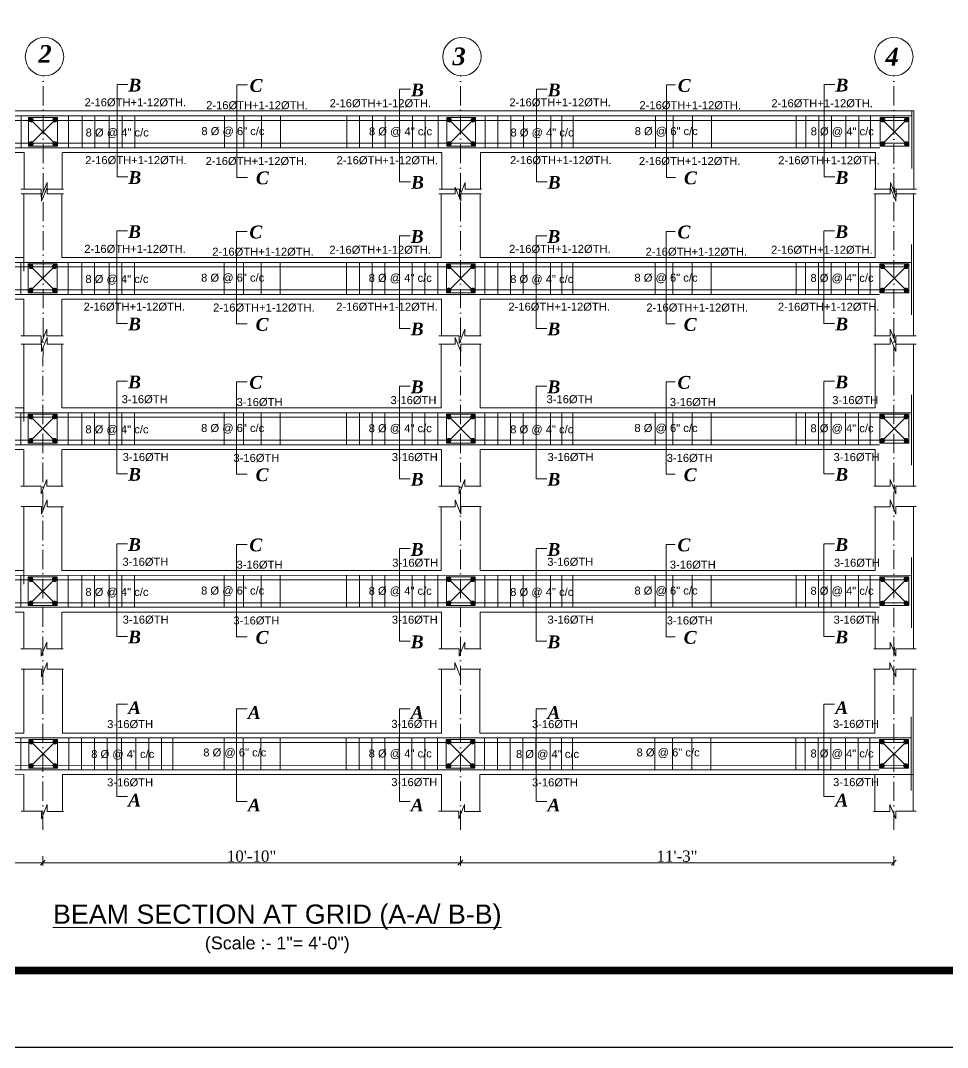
# Model space of a CAD drawing. Header units: inches. Extents: x -4737 to 13205, y 2479 to 13285.
# Drawn here: x 6635 to 7214, y 9074 to 9715 of the extents above; entities that cross this region are included whole.
import ezdxf

# ---------------------------------------------------------------- set-up
doc = ezdxf.new("R2010")
doc.units = ezdxf.units.IN
doc.header["$MEASUREMENT"] = 0
doc.linetypes.add('ACAD_ISO10W100', pattern=[18, 12, -3, 0, -3])
doc.linetypes.add('DASHEDX2', pattern=[1.5, 1, -0.5])
for name, color, linetype, lineweight in [('A-Gridtag', 2, 'Continuous', 13), ('CL', 30, 'ACAD_ISO10W100', 13), ('dim', 172, 'Continuous', 9), ('dimen', 72, 'Continuous', 9), ('REINFORECMENT', 240, 'Continuous', 18), ('SLAB LINE', 47, 'Continuous', 18), ('STIRRUP LINE', 54, 'Continuous', 18), ('Text', 7, 'Continuous', 13), ('TEXT REAL', 93, 'Continuous', 18), ('TEXTT', 7, 'Continuous', 25)]:
    doc.layers.add(name, color=color, linetype=linetype, lineweight=lineweight)
doc.styles.add('kriss', font='arial.ttf', dxfattribs={"height": 7})
doc.styles.add('samar', font='times.ttf')
doc.styles.add('sb', font='timesbi.ttf', dxfattribs={"oblique": 3, "height": 8})
doc.styles.get("Standard").update_dxf_attribs({"font": 'arial.ttf'})
doc.dimstyles.new('Attic 1-48in96', dxfattribs={"dimtxt": 7, "dimasz": 3, "dimexe": 2, "dimexo": 1, "dimgap": 0.5, "dimtad": 1, "dimdec": 0, "dimlfac": 0.5, "dimzin": 3, "dimdsep": 46, "dimlunit": 4, "dimtxsty": 'samar', "dimblk": 'OBLIQUE', "dimcen": 0.09, "dimclrd": 1, "dimclre": 1, "dimadec": 0, "dimazin": 0, "dimtfac": 1, "dimtdec": 0, "dimtix": 1, "dimtmove": 1, "dimatfit": 2, "dimldrblk": 'Arrow 1', "dimfxl": 4, "dimfxlon": 1, "dimtolj": 1, "dimtzin": 0, "dimlwd": 13, "dimlwe": 13, "dimarcsym": 0})

# ---------------------------------------------------------------- blocks, each defined once
blk = doc.blocks.new('_OBLIQUE')
at = {"color": 0, "linetype": 'ByBlock'}
blk.add_line((-0.5, -0.5), (0.5, 0.5), dxfattribs=at)
blk = doc.blocks.new('*D553')
at = {"layer": 'Defpoints', "color": 0, "transparency": 16777216}
for p in [(6390.29, 9209.93), (6648.79, 9209.71), (6648.79, 9189.19)]:
    blk.add_point(p, dxfattribs=at)
at = {"layer": 'dimen', "color": 1, "lineweight": 13, "transparency": 16777216}
for p, q in [((6390.29, 9193.19), (6390.29, 9187.19)), ((6648.79, 9193.19), (6648.79, 9187.19)), ((6390.29, 9189.19), (6648.79, 9189.19))]:
    blk.add_line(p, q, dxfattribs=at)
at = {"layer": 'dimen', "color": 1, "lineweight": 13, "transparency": 16777216, "xscale": 3, "yscale": 3, "zscale": 3, "rotation": 180}
blk.add_blockref('_OBLIQUE', (6390.29, 9189.19), dxfattribs=at)
at = {"layer": 'dimen', "color": 1, "lineweight": 13, "transparency": 16777216, "xscale": 3, "yscale": 3, "zscale": 3}
blk.add_blockref('_OBLIQUE', (6648.79, 9189.19), dxfattribs=at)
at = {"layer": 'dimen', "color": 0, "transparency": 16777216, "insert": (6519.54, 9193.26), "char_height": 7, "attachment_point": 5, "style": 'samar'}
blk.add_mtext('\\A1;10\'-9"', dxfattribs=at)
blk = doc.blocks.new('Arrow 1')
at = {"layer": 'TEXTT'}
blk.add_hatch(color=256, dxfattribs=at).paths.add_polyline_path([(-1.01, 0.42), (-1.01, -0.42), (-0.01, 0)])
blk = doc.blocks.new('*D554')
at = {"layer": 'Defpoints', "color": 0, "transparency": 16777216}
for p in [(6648.79, 9209.71), (6909.66, 9209.71), (6909.66, 9189.19)]:
    blk.add_point(p, dxfattribs=at)
at = {"layer": 'dimen', "color": 1, "lineweight": 13, "transparency": 16777216}
for p, q in [((6648.79, 9193.19), (6648.79, 9187.19)), ((6909.66, 9193.19), (6909.66, 9187.19)), ((6648.79, 9189.19), (6909.66, 9189.19))]:
    blk.add_line(p, q, dxfattribs=at)
at = {"layer": 'dimen', "color": 1, "lineweight": 13, "transparency": 16777216, "xscale": 3, "yscale": 3, "zscale": 3, "rotation": 180}
blk.add_blockref('_OBLIQUE', (6648.79, 9189.19), dxfattribs=at)
at = {"layer": 'dimen', "color": 1, "lineweight": 13, "transparency": 16777216, "xscale": 3, "yscale": 3, "zscale": 3}
blk.add_blockref('_OBLIQUE', (6909.66, 9189.19), dxfattribs=at)
at = {"layer": 'dimen', "color": 0, "transparency": 16777216, "insert": (6779.22, 9193.25), "char_height": 7, "attachment_point": 5, "style": 'samar'}
blk.add_mtext('\\A1;10\'-10"', dxfattribs=at)
blk = doc.blocks.new('*D555')
at = {"layer": 'Defpoints', "color": 0, "transparency": 16777216}
for p in [(6909.66, 9209.71), (7180.57, 9209.68), (7180.57, 9189.19)]:
    blk.add_point(p, dxfattribs=at)
at = {"layer": 'dimen', "color": 1, "lineweight": 13, "transparency": 16777216}
for p, q in [((6909.66, 9193.19), (6909.66, 9187.19)), ((7180.57, 9193.19), (7180.57, 9187.19)), ((6909.66, 9189.19), (7180.57, 9189.19))]:
    blk.add_line(p, q, dxfattribs=at)
at = {"layer": 'dimen', "color": 1, "lineweight": 13, "transparency": 16777216, "xscale": 3, "yscale": 3, "zscale": 3, "rotation": 180}
blk.add_blockref('_OBLIQUE', (6909.66, 9189.19), dxfattribs=at)
at = {"layer": 'dimen', "color": 1, "lineweight": 13, "transparency": 16777216, "xscale": 3, "yscale": 3, "zscale": 3}
blk.add_blockref('_OBLIQUE', (7180.57, 9189.19), dxfattribs=at)
at = {"layer": 'dimen', "color": 0, "transparency": 16777216, "insert": (7045.11, 9193.25), "char_height": 7, "attachment_point": 5, "style": 'samar'}
blk.add_mtext('\\A1;11\'-3"', dxfattribs=at)

msp = doc.modelspace()

# ---------------------------------------------------------------- hatches: boundary and pattern name
at = {"layer": 'REINFORECMENT'}
for points in [[(6642.79, 9653.06, 1), (6640.18, 9653.06, 1)], [(6654.91, 9653.06, -1), (6657.52, 9653.06, -1)], [(6904.1, 9653.06, 1), (6901.5, 9653.06, 1)], [(6916.23, 9653.06, -1), (6918.83, 9653.06, -1)], [(7174.97, 9653.06, 1), (7172.37, 9653.06, 1)], [(7187.1, 9653.06, -1), (7189.7, 9653.06, -1)], [(6642.79, 9638.33, -1), (6640.18, 9638.33, -1)], [(6654.91, 9638.33, 1), (6657.52, 9638.33, 1)], [(6904.1, 9638.33, -1), (6901.5, 9638.33, -1)], [(6916.23, 9638.33, 1), (6918.83, 9638.33, 1)], [(7174.97, 9638.33, -1), (7172.37, 9638.33, -1)], [(7187.1, 9638.33, 1), (7189.7, 9638.33, 1)], [(6642.61, 9561.55, 1), (6640.01, 9561.55, 1)], [(6654.74, 9561.55, -1), (6657.34, 9561.55, -1)], [(6903.92, 9561.55, 1), (6901.32, 9561.55, 1)], [(6916.05, 9561.55, -1), (6918.65, 9561.55, -1)], [(7174.79, 9561.55, 1), (7172.19, 9561.55, 1)], [(7186.92, 9561.55, -1), (7189.52, 9561.55, -1)], [(6642.61, 9546.82, -1), (6640.01, 9546.82, -1)], [(6654.74, 9546.82, 1), (6657.34, 9546.82, 1)], [(6903.92, 9546.82, -1), (6901.32, 9546.82, -1)], [(6916.05, 9546.82, 1), (6918.65, 9546.82, 1)], [(7174.79, 9546.82, -1), (7172.19, 9546.82, -1)], [(7186.92, 9546.82, 1), (7189.52, 9546.82, 1)], [(6642.61, 9467.63, 1), (6640.01, 9467.63, 1)], [(6654.74, 9467.63, -1), (6657.34, 9467.63, -1)], [(6903.92, 9467.64, 1), (6901.32, 9467.64, 1)], [(6916.05, 9467.64, -1), (6918.65, 9467.64, -1)], [(7174.79, 9467.64, 1), (7172.19, 9467.64, 1)], [(7186.92, 9467.64, -1), (7189.52, 9467.64, -1)], [(6903.92, 9452.9, -1), (6901.32, 9452.9, -1)], [(6916.05, 9452.9, 1), (6918.65, 9452.9, 1)], [(7174.79, 9452.9, -1), (7172.19, 9452.9, -1)], [(7186.92, 9452.9, 1), (7189.52, 9452.9, 1)], [(6642.61, 9452.9, -1), (6640.01, 9452.9, -1)], [(6654.74, 9452.9, 1), (6657.34, 9452.9, 1)], [(6642.61, 9366.09, 1), (6640.01, 9366.09, 1)], [(6654.74, 9366.09, -1), (6657.34, 9366.09, -1)], [(6903.92, 9366.09, 1), (6901.32, 9366.09, 1)], [(6916.05, 9366.09, -1), (6918.65, 9366.09, -1)], [(7174.79, 9366.09, 1), (7172.19, 9366.09, 1)], [(7186.92, 9366.09, -1), (7189.52, 9366.09, -1)], [(6642.61, 9351.36, -1), (6640.01, 9351.36, -1)], [(6654.74, 9351.36, 1), (6657.34, 9351.36, 1)], [(6903.92, 9351.36, -1), (6901.32, 9351.36, -1)], [(6916.05, 9351.36, 1), (6918.65, 9351.36, 1)], [(7174.79, 9351.36, -1), (7172.19, 9351.36, -1)], [(7186.92, 9351.36, 1), (7189.52, 9351.36, 1)], [(6642.87, 9264.55, 1), (6640.27, 9264.55, 1)], [(6655, 9264.55, -1), (6657.61, 9264.55, -1)], [(6903.74, 9264.55, 1), (6901.14, 9264.55, 1)], [(6915.87, 9264.55, -1), (6918.48, 9264.55, -1)], [(7174.61, 9264.55, 1), (7172.01, 9264.55, 1)], [(7186.74, 9264.55, -1), (7189.35, 9264.55, -1)], [(6642.87, 9249.82, -1), (6640.27, 9249.82, -1)], [(6655, 9249.82, 1), (6657.61, 9249.82, 1)], [(6903.74, 9249.82, -1), (6901.14, 9249.82, -1)], [(6915.87, 9249.82, 1), (6918.48, 9249.82, 1)], [(7174.61, 9249.82, -1), (7172.01, 9249.82, -1)], [(7186.74, 9249.82, 1), (7189.35, 9249.82, 1)]]:
    msp.add_hatch(color=256, dxfattribs=at).paths.add_polyline_path(points)

# ---------------------------------------------------------------- linework, layer by layer
at = {"color": 4, "linetype": 'DASHEDX2'}
for p, q in [((7181.03, 9610.71), (7181.03, 9607.68)), ((7180.86, 9519.21), (7180.86, 9516.17)), ((7180.86, 9425.29), (7180.86, 9422.25)), ((7180.86, 9323.75), (7180.86, 9320.71))]:
    msp.add_line(p, q, dxfattribs=at)
msp.add_lwpolyline([(6193.59, 9073.79), (6193.59, 11318.83), (9368.39, 11318.83), (9368.39, 9073.79)], close=True)
at = {"const_width": 4.8}
msp.add_lwpolyline([(9320.39, 9121.79), (9320.39, 11270.83), (6337.59, 11270.83), (6337.59, 9121.79)], close=True, dxfattribs=at)
at = {"layer": 'A-Gridtag', "color": 1}
for centre in [(6649.79, 9692.64), (6910.66, 9692.64), (7180.57, 9692.6)]:
    msp.add_circle(centre, 12, dxfattribs=at)
at = {"layer": 'CL'}
for p, q in [((6648.79, 9209.71), (6648.89, 9680.67)), ((6909.66, 9209.71), (6909.76, 9680.67)), ((7180.57, 9209.68), (7180.67, 9680.6))]:
    msp.add_line(p, q, dxfattribs=at)
at = {"layer": 'dim', "ltscale": 5}
for p, q in [((6701.81, 9675.34), (6695.11, 9675.34)), ((6695.11, 9675.2), (6695.11, 9637.64)), ((6776.63, 9674.96), (6769.92, 9674.96)), ((6769.92, 9674.96), (6769.92, 9637.41)), ((6878.45, 9672.3), (6871.74, 9672.3)), ((6963.87, 9672.3), (6957.16, 9672.3)), ((7044.16, 9674.96), (7038.46, 9674.96)), ((7038.46, 9674.96), (7038.46, 9637.41)), ((7143.73, 9675.34), (7137.02, 9675.34)), ((7137.02, 9675.2), (7137.02, 9637.64)), ((6871.74, 9672.15), (6871.74, 9634.6)), ((6957.16, 9672.15), (6957.16, 9634.6)), ((6695.11, 9655.03), (6695.11, 9617.47)), ((6769.92, 9654.79), (6769.92, 9617.24)), ((7038.46, 9654.79), (7038.46, 9617.24)), ((7137.02, 9655.03), (7137.02, 9617.47)), ((6871.74, 9651.98), (6871.74, 9614.42)), ((6957.16, 9651.98), (6957.16, 9614.42)), ((6695.11, 9617.47), (6701.81, 9617.47)), ((6769.92, 9617.24), (6776.63, 9617.24)), ((7038.46, 9617.24), (7044.16, 9617.24)), ((7137.02, 9617.47), (7143.73, 9617.47)), ((6871.74, 9614.42), (6878.45, 9614.42)), ((6957.16, 9614.42), (6963.87, 9614.42)), ((6701.64, 9583.84), (6694.93, 9583.84)), ((6694.93, 9583.69), (6694.93, 9546.13)), ((6776.45, 9583.45), (6769.75, 9583.45)), ((6769.75, 9583.45), (6769.75, 9545.9)), ((7043.99, 9583.45), (7038.28, 9583.45)), ((7038.28, 9583.45), (7038.28, 9545.9)), ((7143.55, 9583.84), (7136.85, 9583.84)), ((7136.85, 9583.69), (7136.85, 9546.13)), ((6878.27, 9580.79), (6871.56, 9580.79)), ((6871.56, 9580.64), (6871.56, 9543.09)), ((6963.69, 9580.79), (6956.99, 9580.79)), ((6956.99, 9580.64), (6956.99, 9543.09)), ((6694.93, 9563.52), (6694.93, 9525.96)), ((6769.75, 9563.28), (6769.75, 9525.73)), ((7038.28, 9563.28), (7038.28, 9525.73)), ((7136.85, 9563.52), (7136.85, 9525.96)), ((6871.56, 9560.47), (6871.56, 9522.92)), ((6956.99, 9560.47), (6956.99, 9522.92)), ((6694.93, 9525.96), (6701.64, 9525.96)), ((6769.75, 9525.73), (6776.45, 9525.73)), ((7038.28, 9525.73), (7043.99, 9525.73)), ((7136.85, 9525.96), (7143.55, 9525.96)), ((6871.56, 9522.92), (6878.27, 9522.92)), ((6956.99, 9522.92), (6963.69, 9522.92)), ((6701.64, 9489.92), (6694.93, 9489.92)), ((6694.93, 9489.77), (6694.93, 9452.22)), ((6776.45, 9489.54), (6769.75, 9489.54)), ((6769.75, 9489.54), (6769.75, 9451.98)), ((6878.27, 9486.88), (6871.56, 9486.88)), ((6871.56, 9486.73), (6871.56, 9449.17)), ((6963.69, 9486.88), (6956.99, 9486.88)), ((6956.99, 9486.73), (6956.99, 9449.17)), ((7043.99, 9489.54), (7038.28, 9489.54)), ((7038.28, 9489.54), (7038.28, 9451.98)), ((7143.55, 9489.92), (7136.85, 9489.92)), ((7136.85, 9489.77), (7136.85, 9452.22)), ((6694.93, 9469.6), (6694.93, 9432.05)), ((6769.75, 9469.37), (6769.75, 9431.81)), ((7038.28, 9469.37), (7038.28, 9431.81)), ((7136.85, 9469.6), (7136.85, 9432.05)), ((6871.56, 9466.56), (6871.56, 9429)), ((6956.99, 9466.56), (6956.99, 9429)), ((6694.93, 9432.05), (6701.64, 9432.05)), ((6769.75, 9431.81), (6776.45, 9431.81)), ((6871.56, 9429), (6878.27, 9429)), ((6956.99, 9429), (6963.69, 9429)), ((7038.28, 9431.81), (7043.99, 9431.81)), ((7136.85, 9432.05), (7143.55, 9432.05)), ((6701.64, 9388.38), (6694.93, 9388.38)), ((6694.93, 9388.23), (6694.93, 9350.67)), ((6776.45, 9388), (6769.75, 9388)), ((6769.75, 9388), (6769.75, 9350.44)), ((6878.27, 9385.33), (6871.56, 9385.33)), ((6871.56, 9385.18), (6871.56, 9347.63)), ((6963.69, 9385.33), (6956.99, 9385.33)), ((6956.99, 9385.18), (6956.99, 9347.63)), ((7043.99, 9388), (7038.28, 9388)), ((7038.28, 9388), (7038.28, 9350.44)), ((7143.55, 9388.38), (7136.85, 9388.38)), ((7136.85, 9388.23), (7136.85, 9350.67)), ((6694.93, 9368.06), (6694.93, 9330.5)), ((6769.75, 9367.82), (6769.75, 9330.27)), ((6871.56, 9365.01), (6871.56, 9327.46)), ((6956.99, 9365.01), (6956.99, 9327.46)), ((7038.28, 9367.82), (7038.28, 9330.27)), ((7136.85, 9368.06), (7136.85, 9330.5)), ((6694.93, 9330.5), (6701.64, 9330.5)), ((6769.75, 9330.27), (6776.45, 9330.27)), ((6871.56, 9327.46), (6878.27, 9327.46)), ((6956.99, 9327.46), (6963.69, 9327.46)), ((7038.28, 9330.27), (7043.99, 9330.27)), ((7136.85, 9330.5), (7143.55, 9330.5)), ((6701.64, 9288.29), (6694.93, 9288.29)), ((6694.93, 9288.29), (6694.93, 9250.73)), ((7143.55, 9288.29), (7136.85, 9288.29)), ((7136.85, 9288.29), (7136.85, 9250.73)), ((6776.45, 9285.24), (6769.75, 9285.24)), ((6769.75, 9285.24), (6769.75, 9247.68)), ((6878.27, 9285.24), (6871.56, 9285.24)), ((6871.56, 9285.24), (6871.56, 9247.68)), ((6963.69, 9285.24), (6956.99, 9285.24)), ((6956.99, 9285.24), (6956.99, 9247.68)), ((6694.93, 9268.11), (6694.93, 9230.56)), ((6769.75, 9265.07), (6769.75, 9227.51)), ((6871.56, 9265.07), (6871.56, 9227.51)), ((6956.99, 9265.07), (6956.99, 9227.51)), ((7136.85, 9268.11), (7136.85, 9230.56)), ((6694.93, 9230.56), (6701.64, 9230.56)), ((7136.85, 9230.56), (7143.55, 9230.56)), ((6769.75, 9227.51), (6776.45, 9227.51)), ((6871.56, 9227.51), (6878.27, 9227.51)), ((6956.99, 9227.51), (6963.69, 9227.51))]:
    msp.add_line(p, q, dxfattribs=at)
at = {"layer": 'dim', "ltscale": 3}
for p, q in [((6639.85, 9636.69), (6657.85, 9654.69)), ((6639.85, 9654.69), (6657.85, 9636.69)), ((6901.16, 9636.69), (6919.16, 9654.69)), ((6901.16, 9654.69), (6919.16, 9636.69)), ((7190.03, 9636.69), (7172.03, 9654.69)), ((7190.03, 9654.69), (7172.03, 9636.69)), ((6636.94, 9607.1), (6636.94, 9567.23)), ((6636.94, 9558.59), (6636.94, 9596.72)), ((6639.67, 9545.18), (6657.67, 9563.18)), ((6639.67, 9563.18), (6657.67, 9545.18)), ((6900.99, 9545.19), (6918.99, 9563.19)), ((6900.99, 9563.19), (6918.99, 9545.19)), ((7189.86, 9545.19), (7171.86, 9563.19)), ((7189.86, 9563.19), (7171.86, 9545.19)), ((6636.94, 9513.19), (6636.94, 9473.32)), ((6636.94, 9464.67), (6636.94, 9502.8)), ((6639.67, 9451.27), (6657.67, 9469.27)), ((6639.67, 9469.27), (6657.67, 9451.27)), ((6900.99, 9451.27), (6918.99, 9469.27)), ((6900.99, 9469.27), (6918.99, 9451.27)), ((7189.86, 9451.27), (7171.86, 9469.27)), ((7189.86, 9469.27), (7171.86, 9451.27)), ((6636.94, 9411.64), (6636.94, 9371.77)), ((6636.94, 9363.13), (6636.94, 9401.26)), ((6639.67, 9349.73), (6657.67, 9367.73)), ((6639.67, 9367.73), (6657.67, 9349.73)), ((6900.99, 9349.73), (6918.99, 9367.73)), ((6900.99, 9367.73), (6918.99, 9349.73)), ((7189.86, 9349.73), (7171.86, 9367.73)), ((7189.86, 9367.73), (7171.86, 9349.73)), ((6639.94, 9248.18), (6657.94, 9266.18)), ((6639.94, 9266.18), (6657.94, 9248.18)), ((6900.81, 9248.18), (6918.81, 9266.18)), ((6900.81, 9266.18), (6918.81, 9248.18)), ((7189.68, 9248.18), (7171.68, 9266.18)), ((7189.68, 9266.18), (7171.68, 9248.18))]:
    msp.add_line(p, q, dxfattribs=at)
at = {"layer": 'dim', "ltscale": 5}
for points in [[(6661.58, 9609.77), (6651.36, 9609.77), (6651.36, 9613.96), (6647.8, 9605.06), (6647.8, 9609.79), (6635.09, 9609.79)], [(6661.67, 9607.01), (6651.45, 9607.01), (6651.45, 9611.2), (6647.89, 9602.29), (6647.89, 9607.03), (6635.18, 9607.03)], [(6896.26, 9607.01), (6906.47, 9607.01), (6906.47, 9611.2), (6910.03, 9602.29), (6910.03, 9607.03), (6922.75, 9607.03)], [(6922.89, 9609.77), (6912.68, 9609.77), (6912.68, 9613.97), (6909.12, 9605.06), (6909.12, 9609.8), (6896.4, 9609.8)], [(7168.13, 9607.01), (7178.34, 9607.01), (7178.34, 9611.2), (7181.9, 9602.29), (7181.9, 9607.03), (7194.62, 9607.03)], [(7168.3, 9609.77), (7178.52, 9609.77), (7178.52, 9613.97), (7182.08, 9605.06), (7182.08, 9609.8), (7194.79, 9609.8)], [(7168.3, 9609.77), (7178.52, 9609.77), (7178.52, 9613.97), (7182.08, 9605.06), (7182.08, 9609.8), (7194.79, 9609.8)], [(6661.4, 9518.26), (6651.19, 9518.26), (6651.19, 9522.46), (6647.63, 9513.55), (6647.63, 9518.29), (6634.91, 9518.29)], [(6922.72, 9518.26), (6912.5, 9518.26), (6912.5, 9522.46), (6908.94, 9513.55), (6908.94, 9518.29), (6896.23, 9518.29)], [(7168.13, 9518.26), (7178.34, 9518.26), (7178.34, 9522.46), (7181.9, 9513.55), (7181.9, 9518.29), (7194.62, 9518.29)], [(6661.67, 9513.09), (6651.45, 9513.09), (6651.45, 9517.29), (6647.89, 9508.38), (6647.89, 9513.12), (6635.18, 9513.12)], [(6896.26, 9513.09), (6906.47, 9513.09), (6906.47, 9517.29), (6910.03, 9508.38), (6910.03, 9513.12), (6922.75, 9513.12)], [(7168.13, 9513.09), (7178.34, 9513.09), (7178.34, 9517.29), (7181.9, 9508.38), (7181.9, 9513.12), (7194.62, 9513.12)], [(6661.4, 9424.35), (6651.19, 9424.35), (6651.19, 9428.54), (6647.63, 9419.63), (6647.63, 9424.37), (6634.91, 9424.37)], [(6922.72, 9424.35), (6912.5, 9424.35), (6912.5, 9428.54), (6908.94, 9419.64), (6908.94, 9424.37), (6896.23, 9424.37)], [(7168.13, 9424.35), (7178.34, 9424.35), (7178.34, 9428.54), (7181.9, 9419.64), (7181.9, 9424.37), (7194.62, 9424.37)], [(6661.67, 9411.55), (6651.45, 9411.55), (6651.45, 9415.74), (6647.89, 9406.84), (6647.89, 9411.57), (6635.18, 9411.57)], [(6896.26, 9411.55), (6906.47, 9411.55), (6906.47, 9415.74), (6910.03, 9406.84), (6910.03, 9411.57), (6922.75, 9411.57)], [(7168.13, 9411.55), (7178.34, 9411.55), (7178.34, 9415.74), (7181.9, 9406.84), (7181.9, 9411.57), (7194.62, 9411.57)], [(6661.4, 9322.8), (6651.19, 9322.8), (6651.19, 9327), (6647.63, 9318.09), (6647.63, 9322.83), (6634.91, 9322.83)], [(6922.72, 9322.81), (6912.5, 9322.81), (6912.5, 9327), (6908.94, 9318.09), (6908.94, 9322.83), (6896.23, 9322.83)], [(7168.13, 9322.81), (7178.34, 9322.81), (7178.34, 9327), (7181.9, 9318.09), (7181.9, 9322.83), (7194.62, 9322.83)], [(6661.67, 9310), (6651.45, 9310), (6651.45, 9314.2), (6647.89, 9305.29), (6647.89, 9310.03), (6635.18, 9310.03)], [(6896.08, 9310), (6906.29, 9310), (6906.29, 9314.2), (6909.85, 9305.29), (6909.85, 9310.03), (6922.57, 9310.03)], [(7167.95, 9310), (7178.16, 9310), (7178.16, 9314.2), (7181.73, 9305.29), (7181.73, 9310.03), (7194.44, 9310.03)], [(6661.67, 9221.26), (6651.45, 9221.26), (6651.45, 9225.46), (6647.89, 9216.55), (6647.89, 9221.28), (6635.18, 9221.28)], [(6661.67, 9221.26), (6651.45, 9221.26), (6651.45, 9225.46), (6647.89, 9216.55), (6647.89, 9221.28), (6635.18, 9221.28)], [(6922.54, 9221.26), (6912.32, 9221.26), (6912.32, 9225.46), (6908.76, 9216.55), (6908.76, 9221.28), (6896.05, 9221.28)], [(7167.95, 9221.26), (7178.16, 9221.26), (7178.16, 9225.46), (7181.73, 9216.55), (7181.73, 9221.28), (7194.44, 9221.28)]]:
    msp.add_lwpolyline(points, dxfattribs=at)
at = {"layer": 'REINFORECMENT'}
for p, q in [((7191.73, 9655.65), (6379.55, 9655.58)), ((7191.73, 9658.69), (7191.73, 9622.87)), ((7190.03, 9652.85), (6381.25, 9652.78)), ((7171.73, 9635.66), (6379.55, 9635.66)), ((7190.03, 9638.55), (6381.25, 9638.47)), ((7191.55, 9575.31), (7191.55, 9531.36)), ((7191.55, 9564.14), (6379.37, 9564.07)), ((7189.86, 9561.34), (6381.07, 9561.27)), ((7171.55, 9544.15), (6379.37, 9544.15)), ((7189.86, 9547.04), (6381.07, 9546.97)), ((7191.55, 9481.4), (7191.55, 9437.45)), ((7191.55, 9470.23), (6379.37, 9470.15)), ((7189.86, 9467.43), (6381.07, 9467.35)), ((7171.55, 9450.24), (6379.37, 9450.24)), ((7189.86, 9453.13), (6381.07, 9453.05)), ((7191.55, 9379.86), (7191.55, 9335.9)), ((7191.55, 9368.68), (6379.37, 9368.61)), ((7189.86, 9365.88), (6381.07, 9365.81)), ((7189.86, 9351.58), (6381.07, 9351.51)), ((7171.55, 9348.69), (6379.37, 9348.69)), ((7191.38, 9280.24), (7191.38, 9234.36)), ((7191.38, 9267.14), (6379.37, 9267.06)), ((7189.68, 9264.34), (6381.07, 9264.27)), ((7189.86, 9250.04), (6381.07, 9249.96)), ((7171.38, 9247.15), (6379.37, 9247.15))]:
    msp.add_line(p, q, dxfattribs=at)
for points in [[(6657.85, 9636.69), (6639.85, 9636.69), (6639.85, 9654.69), (6657.85, 9654.69)], [(6919.16, 9636.69), (6901.16, 9636.69), (6901.16, 9654.69), (6919.16, 9654.69)], [(7172.03, 9636.69), (7190.03, 9636.69), (7190.03, 9654.69), (7172.03, 9654.69)], [(6657.67, 9545.18), (6639.67, 9545.18), (6639.67, 9563.18), (6657.67, 9563.18)], [(6918.99, 9545.19), (6900.99, 9545.19), (6900.99, 9563.19), (6918.99, 9563.19)], [(7171.86, 9545.19), (7189.86, 9545.19), (7189.86, 9563.19), (7171.86, 9563.19)], [(6657.67, 9451.27), (6639.67, 9451.27), (6639.67, 9469.27), (6657.67, 9469.27)], [(6918.99, 9451.27), (6900.99, 9451.27), (6900.99, 9469.27), (6918.99, 9469.27)], [(7171.86, 9451.27), (7189.86, 9451.27), (7189.86, 9469.27), (7171.86, 9469.27)], [(6657.67, 9349.73), (6639.67, 9349.73), (6639.67, 9367.73), (6657.67, 9367.73)], [(6918.99, 9349.73), (6900.99, 9349.73), (6900.99, 9367.73), (6918.99, 9367.73)], [(7171.86, 9349.73), (7189.86, 9349.73), (7189.86, 9367.73), (7171.86, 9367.73)], [(6657.94, 9248.18), (6639.94, 9248.18), (6639.94, 9266.18), (6657.94, 9266.18)], [(6918.81, 9248.18), (6900.81, 9248.18), (6900.81, 9266.18), (6918.81, 9266.18)], [(7171.68, 9248.18), (7189.68, 9248.18), (7189.68, 9266.18), (7171.68, 9266.18)]]:
    msp.add_lwpolyline(points, close=True, dxfattribs=at)
for centre in [(6641.48, 9653.06), (6656.22, 9653.06), (6902.8, 9653.06), (6917.53, 9653.06), (7173.67, 9653.06), (7188.4, 9653.06), (6641.48, 9638.33), (6656.22, 9638.33), (6902.8, 9638.33), (6917.53, 9638.33), (7173.67, 9638.33), (7188.4, 9638.33), (6641.31, 9561.55), (6656.04, 9561.55), (6902.62, 9561.55), (6917.35, 9561.55), (7173.49, 9561.55), (7188.22, 9561.55), (6641.31, 9546.82), (6656.04, 9546.82), (6902.62, 9546.82), (6917.35, 9546.82), (7173.49, 9546.82), (7188.22, 9546.82), (6641.31, 9467.63), (6656.04, 9467.63), (6902.62, 9467.64), (6917.35, 9467.64), (7173.49, 9467.64), (7188.22, 9467.64), (6902.62, 9452.9), (6917.35, 9452.9), (7173.49, 9452.9), (7188.22, 9452.9), (6641.31, 9452.9), (6656.04, 9452.9), (6641.31, 9366.09), (6656.04, 9366.09), (6902.62, 9366.09), (6917.35, 9366.09), (7173.49, 9366.09), (7188.22, 9366.09), (6641.31, 9351.36), (6656.04, 9351.36), (6902.62, 9351.36), (6917.35, 9351.36), (7173.49, 9351.36), (7188.22, 9351.36), (6641.57, 9264.55), (6656.3, 9264.55), (6902.44, 9264.55), (6917.17, 9264.55), (7173.31, 9264.55), (7188.04, 9264.55), (6641.57, 9249.82), (6656.3, 9249.82), (6902.44, 9249.82), (6917.17, 9249.82), (7173.31, 9249.82), (7188.04, 9249.82)]:
    msp.add_circle(centre, 1.3, dxfattribs=at)
at = {"layer": 'SLAB LINE'}
for p, q in [((6433.28, 9658.59), (6648.77, 9658.74)), ((6909.64, 9658.69), (6648.77, 9658.69)), ((7105.04, 9658.69), (6909.64, 9658.69)), ((7069.09, 9658.69), (7193.03, 9658.69)), ((7193.03, 9658.69), (7193.03, 9609.8)), ((6637.12, 9632.74), (6431.24, 9632.59)), ((6637.12, 9632.74), (6637.12, 9609.84)), ((6660.85, 9632.69), (6660.85, 9609.77)), ((6661.29, 9632.69), (6898.16, 9632.69)), ((6898.16, 9632.69), (6898.16, 9609.8)), ((6922.16, 9632.69), (7105.04, 9632.69)), ((6922.16, 9632.69), (6922.16, 9609.77)), ((7103.49, 9632.69), (7169.03, 9632.69)), ((7169.03, 9632.69), (7169.03, 9609.77)), ((7193.03, 9632.69), (7193.03, 9609.8)), ((6660.67, 9607.01), (6660.67, 9567.19)), ((6897.72, 9607.01), (6897.72, 9567.19)), ((6921.99, 9607.01), (6921.99, 9567.19)), ((7168.86, 9607.01), (7168.86, 9567.19)), ((7192.86, 9607.03), (7192.86, 9567.19)), ((6433.1, 9567.08), (6636.94, 9567.22)), ((6897.72, 9567.19), (6660.67, 9567.19)), ((7104.86, 9567.19), (6921.99, 9567.19)), ((7068.91, 9567.19), (7168.86, 9567.19)), ((7192.86, 9567.19), (7192.86, 9567.19)), ((7192.86, 9567.19), (7192.86, 9518.29)), ((6636.94, 9541.23), (6431.06, 9541.08)), ((6636.94, 9541.23), (6636.94, 9518.33)), ((6660.67, 9541.18), (6660.67, 9518.26)), ((6661.12, 9541.19), (6897.99, 9541.19)), ((6897.99, 9541.19), (6897.99, 9518.29)), ((6921.99, 9541.19), (7104.86, 9541.19)), ((6921.99, 9541.19), (6921.99, 9518.26)), ((7103.31, 9541.19), (7168.86, 9541.19)), ((7168.86, 9541.19), (7168.86, 9518.26)), ((7192.86, 9541.19), (7192.86, 9518.29)), ((6660.67, 9513.09), (6660.67, 9473.27)), ((6897.72, 9513.09), (6897.72, 9473.27)), ((6921.99, 9513.09), (6921.99, 9473.27)), ((7168.86, 9513.09), (7168.86, 9473.27)), ((7192.86, 9513.12), (7192.86, 9473.27)), ((6433.1, 9473.17), (6636.94, 9473.31)), ((6897.72, 9473.27), (6660.67, 9473.27)), ((7104.86, 9473.27), (6921.99, 9473.27)), ((7068.91, 9473.27), (7168.86, 9473.27)), ((7192.86, 9473.27), (7192.86, 9473.27)), ((7192.86, 9473.27), (7192.86, 9424.37)), ((6636.94, 9447.32), (6431.06, 9447.17)), ((6636.94, 9447.32), (6636.94, 9424.42)), ((6660.67, 9447.27), (6660.67, 9424.35)), ((6661.12, 9447.27), (6897.99, 9447.27)), ((6897.99, 9447.27), (6897.99, 9424.37)), ((6921.99, 9447.27), (7104.86, 9447.27)), ((6921.99, 9447.27), (6921.99, 9424.35)), ((7103.31, 9447.27), (7168.86, 9447.27)), ((7168.86, 9447.27), (7168.86, 9424.35)), ((7192.86, 9447.27), (7192.86, 9424.37)), ((6660.67, 9411.55), (6660.67, 9371.73)), ((6897.72, 9411.55), (6897.72, 9371.73)), ((6921.99, 9411.55), (6921.99, 9371.73)), ((7168.86, 9411.55), (7168.86, 9371.73)), ((7192.86, 9411.57), (7192.86, 9371.73)), ((6433.1, 9371.62), (6636.94, 9371.76)), ((6897.72, 9371.73), (6660.67, 9371.73)), ((7104.86, 9371.73), (6921.99, 9371.73)), ((7068.91, 9371.73), (7168.86, 9371.73)), ((7192.86, 9371.73), (7192.86, 9371.73)), ((7192.86, 9371.73), (7192.86, 9322.83)), ((6636.94, 9345.77), (6431.06, 9345.62)), ((6636.94, 9345.77), (6636.94, 9322.87)), ((6660.67, 9345.73), (6660.67, 9322.8)), ((6661.12, 9345.73), (6897.99, 9345.73)), ((6897.99, 9345.73), (6897.99, 9322.83)), ((6921.99, 9345.73), (7104.86, 9345.73)), ((6921.99, 9345.73), (6921.99, 9322.81)), ((7103.31, 9345.73), (7168.86, 9345.73)), ((7168.86, 9345.73), (7168.86, 9322.81)), ((7192.86, 9345.73), (7192.86, 9322.83)), ((6636.94, 9310.03), (6636.94, 9270.18)), ((6660.94, 9310), (6660.94, 9270.18)), ((6897.81, 9310.03), (6897.81, 9270.18)), ((6921.81, 9310), (6921.81, 9270.18)), ((7168.68, 9310), (7168.68, 9270.18)), ((7192.68, 9310.03), (7192.68, 9270.18)), ((7192.68, 9310.03), (7192.68, 9221.28)), ((6433.06, 9270.03), (6636.94, 9270.18)), ((6897.81, 9270.18), (6660.94, 9270.18)), ((7104.68, 9270.18), (6921.81, 9270.18)), ((7091.37, 9270.18), (7168.68, 9270.18)), ((6636.94, 9244.18), (6433.06, 9244.03)), ((6636.94, 9244.18), (6636.94, 9221.28)), ((6636.94, 9244.18), (6636.94, 9221.28)), ((6660.94, 9244.18), (6897.81, 9244.18)), ((6660.94, 9244.18), (6660.94, 9221.26)), ((6897.81, 9244.18), (6897.81, 9221.28)), ((6921.81, 9244.18), (7104.68, 9244.18)), ((6921.81, 9244.18), (6921.81, 9221.26)), ((7103.89, 9244.18), (7168.68, 9244.18)), ((7168.68, 9244.18), (7168.68, 9221.26)), ((7192.68, 9244.18), (7168.68, 9244.18)), ((7192.68, 9244.18), (7192.68, 9221.28))]:
    msp.add_line(p, q, dxfattribs=at)
at = {"layer": 'STIRRUP LINE'}
for p, q in [((6635.12, 9635.63), (6635.12, 9655.62)), ((6664.85, 9635.66), (6664.85, 9655.65)), ((6673.29, 9635.66), (6673.29, 9655.65)), ((6681.29, 9635.66), (6681.29, 9655.65)), ((6690.29, 9635.66), (6690.29, 9655.65)), ((6698.29, 9635.66), (6698.29, 9655.65)), ((6698.29, 9635.66), (6698.29, 9655.65)), ((6706.29, 9635.66), (6706.29, 9655.65)), ((6762.34, 9635.66), (6762.34, 9655.65)), ((6774.33, 9635.66), (6774.33, 9655.65)), ((6785.33, 9635.66), (6785.33, 9655.65)), ((6797.33, 9635.66), (6797.33, 9655.65)), ((6838.74, 9635.66), (6838.74, 9655.65)), ((6846.74, 9635.66), (6846.74, 9655.65)), ((6854.74, 9635.66), (6854.74, 9655.65)), ((6862.74, 9635.66), (6862.74, 9655.65)), ((6871.74, 9635.66), (6871.74, 9655.65)), ((6879.74, 9635.66), (6879.74, 9655.65)), ((6887.74, 9635.66), (6887.74, 9655.65)), ((6895.74, 9635.66), (6895.74, 9655.65)), ((6925.16, 9635.66), (6925.16, 9655.65)), ((6933.16, 9635.66), (6933.16, 9655.65)), ((6941.16, 9635.66), (6941.16, 9655.65)), ((6949.16, 9635.66), (6949.16, 9655.65)), ((6957.16, 9635.66), (6957.16, 9655.65)), ((6957.16, 9635.66), (6957.16, 9655.65)), ((6966.16, 9635.66), (6966.16, 9655.65)), ((6973.16, 9635.66), (6973.16, 9655.65)), ((6973.16, 9635.66), (6973.16, 9655.65)), ((6980.16, 9635.66), (6980.16, 9655.65)), ((7031.66, 9635.66), (7031.66, 9655.65)), ((7042.65, 9635.66), (7042.65, 9655.65)), ((7042.65, 9635.66), (7042.65, 9655.65)), ((7054.65, 9635.66), (7054.65, 9655.65)), ((7066.65, 9635.66), (7066.65, 9655.65)), ((7119.61, 9635.66), (7119.61, 9655.65)), ((7125.61, 9635.66), (7125.61, 9655.65)), ((7133.61, 9635.66), (7133.61, 9655.65)), ((7141.61, 9635.66), (7141.61, 9655.65)), ((7150.61, 9635.66), (7150.61, 9655.65)), ((7158.61, 9635.66), (7158.61, 9655.65)), ((7165.91, 9635.66), (7165.91, 9655.65)), ((6634.94, 9544.12), (6634.94, 9564.11)), ((6664.67, 9544.15), (6664.67, 9564.14)), ((6673.12, 9544.15), (6673.12, 9564.14)), ((6681.12, 9544.15), (6681.12, 9564.14)), ((6690.12, 9544.15), (6690.12, 9564.14)), ((6698.12, 9544.15), (6698.12, 9564.14)), ((6698.12, 9544.15), (6698.12, 9564.14)), ((6706.12, 9544.15), (6706.12, 9564.14)), ((6762.16, 9544.15), (6762.16, 9564.14)), ((6774.16, 9544.15), (6774.16, 9564.14)), ((6785.16, 9544.15), (6785.16, 9564.14)), ((6797.16, 9544.15), (6797.16, 9564.14)), ((6838.56, 9544.15), (6838.56, 9564.14)), ((6846.56, 9544.15), (6846.56, 9564.14)), ((6854.56, 9544.15), (6854.56, 9564.14)), ((6862.56, 9544.15), (6862.56, 9564.14)), ((6871.56, 9544.15), (6871.56, 9564.14)), ((6879.56, 9544.15), (6879.56, 9564.14)), ((6887.56, 9544.15), (6887.56, 9564.14)), ((6895.56, 9544.15), (6895.56, 9564.14)), ((6924.99, 9544.15), (6924.99, 9564.14)), ((6932.99, 9544.15), (6932.99, 9564.14)), ((6940.99, 9544.15), (6940.99, 9564.14)), ((6948.99, 9544.15), (6948.99, 9564.14)), ((6956.99, 9544.15), (6956.99, 9564.14)), ((6956.99, 9544.15), (6956.99, 9564.14)), ((6965.99, 9544.15), (6965.99, 9564.14)), ((6972.99, 9544.15), (6972.99, 9564.14)), ((6972.99, 9544.15), (6972.99, 9564.14)), ((6979.99, 9544.15), (6979.99, 9564.14)), ((7031.48, 9544.15), (7031.48, 9564.14)), ((7042.47, 9544.15), (7042.47, 9564.14)), ((7042.47, 9544.15), (7042.47, 9564.14)), ((7054.47, 9544.15), (7054.47, 9564.14)), ((7066.47, 9544.15), (7066.47, 9564.14)), ((7119.43, 9544.15), (7119.43, 9564.14)), ((7125.43, 9544.15), (7125.43, 9564.14)), ((7133.43, 9544.15), (7133.43, 9564.14)), ((7141.43, 9544.15), (7141.43, 9564.14)), ((7150.43, 9544.15), (7150.43, 9564.14)), ((7158.43, 9544.15), (7158.43, 9564.14)), ((7165.73, 9544.15), (7165.73, 9564.14)), ((6634.94, 9450.21), (6634.94, 9470.2)), ((6664.67, 9450.24), (6664.67, 9470.23)), ((6673.12, 9450.24), (6673.12, 9470.23)), ((6681.12, 9450.24), (6681.12, 9470.23)), ((6690.12, 9450.24), (6690.12, 9470.23)), ((6698.12, 9450.24), (6698.12, 9470.23)), ((6698.12, 9450.24), (6698.12, 9470.23)), ((6706.12, 9450.24), (6706.12, 9470.23)), ((6762.16, 9450.24), (6762.16, 9470.23)), ((6774.16, 9450.24), (6774.16, 9470.23)), ((6785.16, 9450.24), (6785.16, 9470.23)), ((6797.16, 9450.24), (6797.16, 9470.23)), ((6838.56, 9450.24), (6838.56, 9470.23)), ((6846.56, 9450.24), (6846.56, 9470.23)), ((6854.56, 9450.24), (6854.56, 9470.23)), ((6862.56, 9450.24), (6862.56, 9470.23)), ((6871.56, 9450.24), (6871.56, 9470.23)), ((6879.56, 9450.24), (6879.56, 9470.23)), ((6887.56, 9450.24), (6887.56, 9470.23)), ((6895.56, 9450.24), (6895.56, 9470.23)), ((6924.99, 9450.24), (6924.99, 9470.23)), ((6932.99, 9450.24), (6932.99, 9470.23)), ((6940.99, 9450.24), (6940.99, 9470.23)), ((6948.99, 9450.24), (6948.99, 9470.23)), ((6956.99, 9450.24), (6956.99, 9470.23)), ((6956.99, 9450.24), (6956.99, 9470.23)), ((6965.99, 9450.24), (6965.99, 9470.23)), ((6972.99, 9450.24), (6972.99, 9470.23)), ((6972.99, 9450.24), (6972.99, 9470.23)), ((6979.99, 9450.24), (6979.99, 9470.23)), ((7031.48, 9450.24), (7031.48, 9470.23)), ((7042.47, 9450.24), (7042.47, 9470.23)), ((7042.47, 9450.24), (7042.47, 9470.23)), ((7054.47, 9450.24), (7054.47, 9470.23)), ((7066.47, 9450.24), (7066.47, 9470.23)), ((7119.43, 9450.24), (7119.43, 9470.23)), ((7125.43, 9450.24), (7125.43, 9470.23)), ((7133.43, 9450.24), (7133.43, 9470.23)), ((7141.43, 9450.24), (7141.43, 9470.23)), ((7150.43, 9450.24), (7150.43, 9470.23)), ((7158.43, 9450.24), (7158.43, 9470.23)), ((7165.73, 9450.24), (7165.73, 9470.23)), ((6634.94, 9348.66), (6634.94, 9368.65)), ((6664.67, 9348.69), (6664.67, 9368.68)), ((6673.12, 9348.69), (6673.12, 9368.68)), ((6681.12, 9348.69), (6681.12, 9368.68)), ((6690.12, 9348.69), (6690.12, 9368.68)), ((6698.12, 9348.69), (6698.12, 9368.68)), ((6698.12, 9348.69), (6698.12, 9368.68)), ((6706.12, 9348.69), (6706.12, 9368.68)), ((6762.16, 9348.69), (6762.16, 9368.68)), ((6774.16, 9348.69), (6774.16, 9368.68)), ((6785.16, 9348.69), (6785.16, 9368.68)), ((6797.16, 9348.69), (6797.16, 9368.68)), ((6838.56, 9348.69), (6838.56, 9368.68)), ((6846.56, 9348.69), (6846.56, 9368.68)), ((6854.56, 9348.69), (6854.56, 9368.68)), ((6862.56, 9348.69), (6862.56, 9368.68)), ((6871.56, 9348.69), (6871.56, 9368.68)), ((6879.56, 9348.69), (6879.56, 9368.68)), ((6887.56, 9348.69), (6887.56, 9368.68)), ((6895.56, 9348.69), (6895.56, 9368.68)), ((6924.99, 9348.69), (6924.99, 9368.68)), ((6932.99, 9348.69), (6932.99, 9368.68)), ((6940.99, 9348.69), (6940.99, 9368.68)), ((6948.99, 9348.69), (6948.99, 9368.68)), ((6956.99, 9348.69), (6956.99, 9368.68)), ((6956.99, 9348.69), (6956.99, 9368.68)), ((6965.99, 9348.69), (6965.99, 9368.68)), ((6972.99, 9348.69), (6972.99, 9368.68)), ((6972.99, 9348.69), (6972.99, 9368.68)), ((6979.99, 9348.69), (6979.99, 9368.68)), ((7031.48, 9348.69), (7031.48, 9368.68)), ((7042.47, 9348.69), (7042.47, 9368.68)), ((7042.47, 9348.69), (7042.47, 9368.68)), ((7054.47, 9348.69), (7054.47, 9368.68)), ((7066.47, 9348.69), (7066.47, 9368.68)), ((7119.43, 9348.69), (7119.43, 9368.68)), ((7125.43, 9348.69), (7125.43, 9368.68)), ((7133.43, 9348.69), (7133.43, 9368.68)), ((7141.43, 9348.69), (7141.43, 9368.68)), ((7150.43, 9348.69), (7150.43, 9368.68)), ((7158.43, 9348.69), (7158.43, 9368.68)), ((7165.73, 9348.69), (7165.73, 9368.68)), ((6634.94, 9247.07), (6634.94, 9267.06)), ((6664.94, 9247.15), (6664.94, 9267.14)), ((6672.94, 9247.15), (6672.94, 9267.14)), ((6680.94, 9247.15), (6680.94, 9267.14)), ((6688.94, 9247.15), (6688.94, 9267.14)), ((6688.94, 9247.15), (6688.94, 9267.14)), ((6697.94, 9247.15), (6697.94, 9267.14)), ((6706.94, 9247.15), (6706.94, 9267.14)), ((6714.94, 9247.15), (6714.94, 9267.14)), ((6722.94, 9247.15), (6722.94, 9267.14)), ((6729.94, 9247.15), (6729.94, 9267.14)), ((6761.98, 9247.15), (6761.98, 9267.14)), ((6773.98, 9247.15), (6773.98, 9267.14)), ((6784.98, 9247.15), (6784.98, 9267.14)), ((6796.98, 9247.15), (6796.98, 9267.14)), ((6838.39, 9247.15), (6838.39, 9267.14)), ((6846.39, 9247.15), (6846.39, 9267.14)), ((6854.39, 9247.15), (6854.39, 9267.14)), ((6862.39, 9247.15), (6862.39, 9267.14)), ((6871.39, 9247.15), (6871.39, 9267.14)), ((6879.39, 9247.15), (6879.39, 9267.14)), ((6887.39, 9247.15), (6887.39, 9267.14)), ((6895.39, 9247.15), (6895.39, 9267.14)), ((6924.81, 9247.15), (6924.81, 9267.14)), ((6932.81, 9247.15), (6932.81, 9267.14)), ((6940.81, 9247.15), (6940.81, 9267.14)), ((6948.81, 9247.15), (6948.81, 9267.14)), ((6948.81, 9247.15), (6948.81, 9267.14)), ((6956.81, 9247.15), (6956.81, 9267.14)), ((6965.81, 9247.15), (6965.81, 9267.14)), ((6972.81, 9247.15), (6972.81, 9267.14)), ((6979.81, 9247.15), (6979.81, 9267.14)), ((7031.3, 9247.15), (7031.3, 9267.14)), ((7042.3, 9247.15), (7042.3, 9267.14)), ((7042.3, 9247.15), (7042.3, 9267.14)), ((7054.3, 9247.15), (7054.3, 9267.14)), ((7066.3, 9247.15), (7066.3, 9267.14)), ((7119.26, 9247.15), (7119.26, 9267.14)), ((7125.26, 9247.15), (7125.26, 9267.14)), ((7133.26, 9247.15), (7133.26, 9267.14)), ((7141.26, 9247.15), (7141.26, 9267.14)), ((7150.26, 9247.15), (7150.26, 9267.14)), ((7158.26, 9247.15), (7158.26, 9267.14)), ((7165.55, 9247.15), (7165.55, 9267.14))]:
    msp.add_line(p, q, dxfattribs=at)

# ---------------------------------------------------------------- texts
at = {"color": 7, "linetype": 'ByBlock', "style": 'sb'}
for s, p in [('B', (6702.18, 9670.86)), ('C', (6778, 9670.63)), ('C', (7045.54, 9670.63)), ('B', (7144.1, 9670.86)), ('B', (6878.82, 9667.82)), ('B', (6964.24, 9667.82)), ('B', (6702.18, 9613.13)), ('C', (6781.9, 9612.9)), ('C', (7049.43, 9612.9)), ('B', (7144.1, 9613.13)), ('B', (6878.82, 9610.09)), ('B', (6964.24, 9610.09)), ('B', (6702.01, 9579.35)), ('C', (6777.83, 9579.12)), ('B', (6878.64, 9576.31)), ('B', (6964.07, 9576.31)), ('C', (7045.36, 9579.12)), ('B', (7143.93, 9579.35)), ('B', (6702.01, 9521.62)), ('C', (6781.72, 9521.39)), ('B', (6878.64, 9518.58)), ('B', (6964.07, 9518.58)), ('C', (7049.26, 9521.39)), ('B', (7143.93, 9521.62)), ('B', (6702.01, 9485.44)), ('C', (6777.83, 9485.2)), ('C', (7045.36, 9485.2)), ('B', (7143.93, 9485.44)), ('B', (6878.64, 9482.39)), ('B', (6964.07, 9482.39)), ('B', (6702.01, 9427.71)), ('C', (6781.72, 9427.48)), ('C', (7049.26, 9427.48)), ('B', (7143.93, 9427.71)), ('B', (6878.64, 9424.67)), ('B', (6964.07, 9424.67)), ('B', (6702.01, 9383.89)), ('C', (6777.83, 9383.66)), ('C', (7045.36, 9383.66)), ('B', (7143.93, 9383.89)), ('B', (6878.64, 9380.85)), ('B', (6964.07, 9380.85)), ('B', (6702.01, 9326.17)), ('C', (6781.72, 9325.93)), ('C', (7049.26, 9325.93)), ('B', (7143.93, 9326.17)), ('B', (6878.64, 9323.12)), ('B', (6964.07, 9323.12)), ('A', (6702.01, 9281.97)), ('A', (7143.93, 9281.97)), ('A', (6776.83, 9278.93)), ('A', (6878.64, 9278.93)), ('A', (6964.07, 9278.93)), ('A', (6702.01, 9224.24)), ('A', (7143.93, 9224.24)), ('A', (6776.83, 9221.2)), ('A', (6878.64, 9221.2)), ('A', (6964.07, 9221.2))]:
    msp.add_text(s, height=8, dxfattribs=at).set_placement(p)
at = {"layer": 'Text', "char_height": 11, "width": 252.9445, "attachment_point": 1}
for s, insert in [('{\\fBook Antiqua|b1|i1|c0|p18;\\C0;2}', (6645.97, 9699.83)), ('{\\fBook Antiqua|b1|i1|c0|p18;\\C0;3}', (6904.74, 9698.3)), ('{\\fBook Antiqua|b1|i1|c0|p18;\\C0;4}', (7175.31, 9698.1))]:
    msp.add_mtext(s, dxfattribs=dict(at, insert=insert))
at = {"layer": 'Text', "linetype": 'ByBlock', "char_height": 5, "style": 'kriss'}
for s, insert, width, attachment_point in [('2-16ØTH+1-12ØTH.', (6674.82, 9666.59), 199.8215, 1), ('2-16ØTH+1-12ØTH.', (6827.98, 9666.03), 199.8215, 1), ('2-16ØTH+1-12ØTH.', (6940.3, 9666.59), 199.8215, 1), ('2-16ØTH+1-12ØTH.', (7104.03, 9666.03), 199.8215, 1), ('2-16ØTH+1-12ØTH.', (6750.8, 9664.81), 47.7236, 1), ('2-16ØTH+1-12ØTH.', (7021.58, 9664.81), 47.7236, 1), ('8 Ø @ 4" c/c', (6714.97, 9647.76), 49.5162, 3), ('8 Ø @ 6" c/c', (6787.29, 9648.62), 153.5562, 3), ('8 Ø @ 4" c/c', (6892.03, 9648.47), 46.5562, 3), ('8 Ø @ 4" c/c', (6980.45, 9647.76), 49.5162, 3), ('8 Ø @ 6" c/c', (7058.08, 9648.62), 153.5562, 3), ('8 Ø @ 4" c/c', (7168.08, 9648.47), 46.5562, 3), ('2-16ØTH+1-12ØTH.', (6738.7, 9630.49), 95.8215, 3), ('2-16ØTH+1-12ØTH.', (6813.92, 9629.96), 33.7236, 3), ('2-16ØTH+1-12ØTH.', (6895.74, 9630.44), 95.8215, 3), ('2-16ØTH+1-12ØTH.', (7004.18, 9630.49), 95.8215, 3), ('2-16ØTH+1-12ØTH.', (7084.7, 9629.96), 33.7236, 3), ('2-16ØTH+1-12ØTH.', (7171.79, 9630.44), 95.8215, 3), ('2-16ØTH+1-12ØTH.', (6674.64, 9575.09), 199.8215, 1), ('2-16ØTH+1-12ØTH.', (6754.63, 9573.3), 47.7236, 1), ('2-16ØTH+1-12ØTH.', (6827.8, 9574.52), 199.8215, 1), ('2-16ØTH+1-12ØTH.', (6940.12, 9575.09), 199.8215, 1), ('2-16ØTH+1-12ØTH.', (7025.41, 9573.3), 47.7236, 1), ('2-16ØTH+1-12ØTH.', (7103.85, 9574.52), 199.8215, 1), ('8 Ø @ 6" c/c', (6787.12, 9557.11), 153.5562, 3), ('8 Ø @ 4" c/c', (6891.85, 9556.96), 46.5562, 3), ('8 Ø @ 6" c/c', (7057.9, 9557.11), 153.5562, 3), ('8 Ø @ 4" c/c', (7167.91, 9556.96), 46.5562, 3), ('8 Ø @ 4" c/c', (6714.79, 9556.25), 49.5162, 3), ('8 Ø @ 4" c/c', (6980.27, 9556.25), 49.5162, 3), ('2-16ØTH+1-12ØTH.', (6737.67, 9538.98), 95.8215, 3), ('2-16ØTH+1-12ØTH.', (6818.61, 9538.45), 33.7236, 3), ('2-16ØTH+1-12ØTH.', (6895.56, 9538.94), 95.8215, 3), ('2-16ØTH+1-12ØTH.', (7003.15, 9538.98), 95.8215, 3), ('2-16ØTH+1-12ØTH.', (7089.39, 9538.45), 33.7236, 3), ('2-16ØTH+1-12ØTH.', (7171.62, 9538.94), 95.8215, 3), ('3-16ØTH', (6698.05, 9481.17), 199.8215, 1), ('3-16ØTH', (6866.01, 9480.6), 199.8215, 1), ('3-16ØTH', (6963.54, 9481.17), 199.8215, 1), ('3-16ØTH', (7142.07, 9480.6), 199.8215, 1), ('3-16ØTH', (6769.79, 9479.39), 47.7236, 1), ('3-16ØTH', (7040.57, 9479.39), 47.7236, 1), ('8 Ø @ 4" c/c', (6714.79, 9462.34), 49.5162, 3), ('8 Ø @ 6" c/c', (6787.12, 9463.2), 153.5562, 3), ('8 Ø @ 4" c/c', (6891.85, 9463.05), 46.5562, 3), ('8 Ø @ 4" c/c', (6980.27, 9462.34), 49.5162, 3), ('8 Ø @ 6" c/c', (7057.9, 9463.2), 153.5562, 3), ('8 Ø @ 4" c/c', (7167.91, 9463.05), 46.5562, 3), ('3-16ØTH', (6727.37, 9445.07), 95.8215, 3), ('3-16ØTH', (6796.58, 9444.54), 33.7236, 3), ('3-16ØTH', (6895.56, 9445.02), 95.8215, 3), ('3-16ØTH', (6992.85, 9445.07), 95.8215, 3), ('3-16ØTH', (7067.36, 9444.54), 33.7236, 3), ('3-16ØTH', (7171.62, 9445.02), 95.8215, 3), ('3-16ØTH', (6698.5, 9379.63), 199.8215, 1), ('3-16ØTH', (6769.79, 9377.85), 47.7236, 1), ('3-16ØTH', (6867.08, 9379.06), 199.8215, 1), ('3-16ØTH', (6963.98, 9379.63), 199.8215, 1), ('3-16ØTH', (7040.57, 9377.85), 47.7236, 1), ('3-16ØTH', (7143.13, 9379.06), 199.8215, 1), ('8 Ø @ 4" c/c', (6714.79, 9360.79), 49.5162, 3), ('8 Ø @ 6" c/c', (6787.12, 9361.66), 153.5562, 3), ('8 Ø @ 4" c/c', (6891.85, 9361.51), 46.5562, 3), ('8 Ø @ 4" c/c', (6980.27, 9360.79), 49.5162, 3), ('8 Ø @ 6" c/c', (7057.9, 9361.66), 153.5562, 3), ('8 Ø @ 4" c/c', (7167.91, 9361.51), 46.5562, 3), ('3-16ØTH', (6727.37, 9343.53), 95.8215, 3), ('3-16ØTH', (6796.58, 9342.99), 33.7236, 3), ('3-16ØTH', (6895.56, 9343.48), 95.8215, 3), ('3-16ØTH', (6992.85, 9343.53), 95.8215, 3), ('3-16ØTH', (7067.36, 9342.99), 33.7236, 3), ('3-16ØTH', (7171.62, 9343.48), 95.8215, 3), ('3-16ØTH', (6717.66, 9278.25), 96.8215, 3), ('3-16ØTH', (6895.26, 9278.4), 95.8215, 3), ('3-16ØTH', (6983.15, 9278.25), 96.8215, 3), ('3-16ØTH', (7171.31, 9278.4), 95.8215, 3), ('8 Ø @ 4" c/c', (6718.41, 9259.58), 51.5162, 3), ('8 Ø @ 6" c/c', (6788.46, 9260.56), 155.5562, 3), ('8 Ø @ 4" c/c', (6891.85, 9259.92), 46.5562, 3), ('8 Ø @ 4" c/c', (6983.89, 9259.58), 51.5162, 3), ('8 Ø @ 6" c/c', (7059.24, 9260.56), 155.5562, 3), ('8 Ø @ 4" c/c', (7167.91, 9259.92), 46.5562, 3), ('3-16ØTH', (6717.66, 9241.86), 96.8215, 3), ('3-16ØTH', (6895.26, 9242.01), 95.8215, 3), ('3-16ØTH', (6983.15, 9241.86), 96.8215, 3), ('3-16ØTH', (7171.31, 9242.01), 95.8215, 3)]:
    msp.add_mtext(s, dxfattribs=dict(at, insert=insert, width=width, attachment_point=attachment_point))
at = {"layer": 'TEXT REAL', "insert": (6795.26, 9147.87), "char_height": 12, "width": 325.6467, "attachment_point": 5, "style": 'kriss'}
msp.add_mtext('{\\LBEAM SECTION AT GRID (A-A/ B-B)\\P\\H0.6667x;\\l(Scale :- 1"= 4\'-0")}', dxfattribs=at)

# ---------------------------------------------------------------- dimensions: what is measured, and where the dimension line sits
at = {"layer": 'dimen'}
for base, p1, p2, picture, middle in [((6648.79, 9189.19), (6390.29, 9209.93), (6648.79, 9209.71), '*D553', (6519.54, 9193.26)), ((6909.66, 9189.19), (6648.79, 9209.71), (6909.66, 9209.71), '*D554', (6779.22, 9193.25)), ((7180.57, 9189.19), (6909.66, 9209.71), (7180.57, 9209.68), '*D555', (7045.11, 9193.25))]:
    dim = msp.add_linear_dim(base=base, p1=p1, p2=p2, dimstyle='Attic 1-48in96', dxfattribs=at)
    dim.commit()
    dim.dimension.update_dxf_attribs({"geometry": picture, "text_midpoint": middle})

doc.saveas('drawing.dxf')
